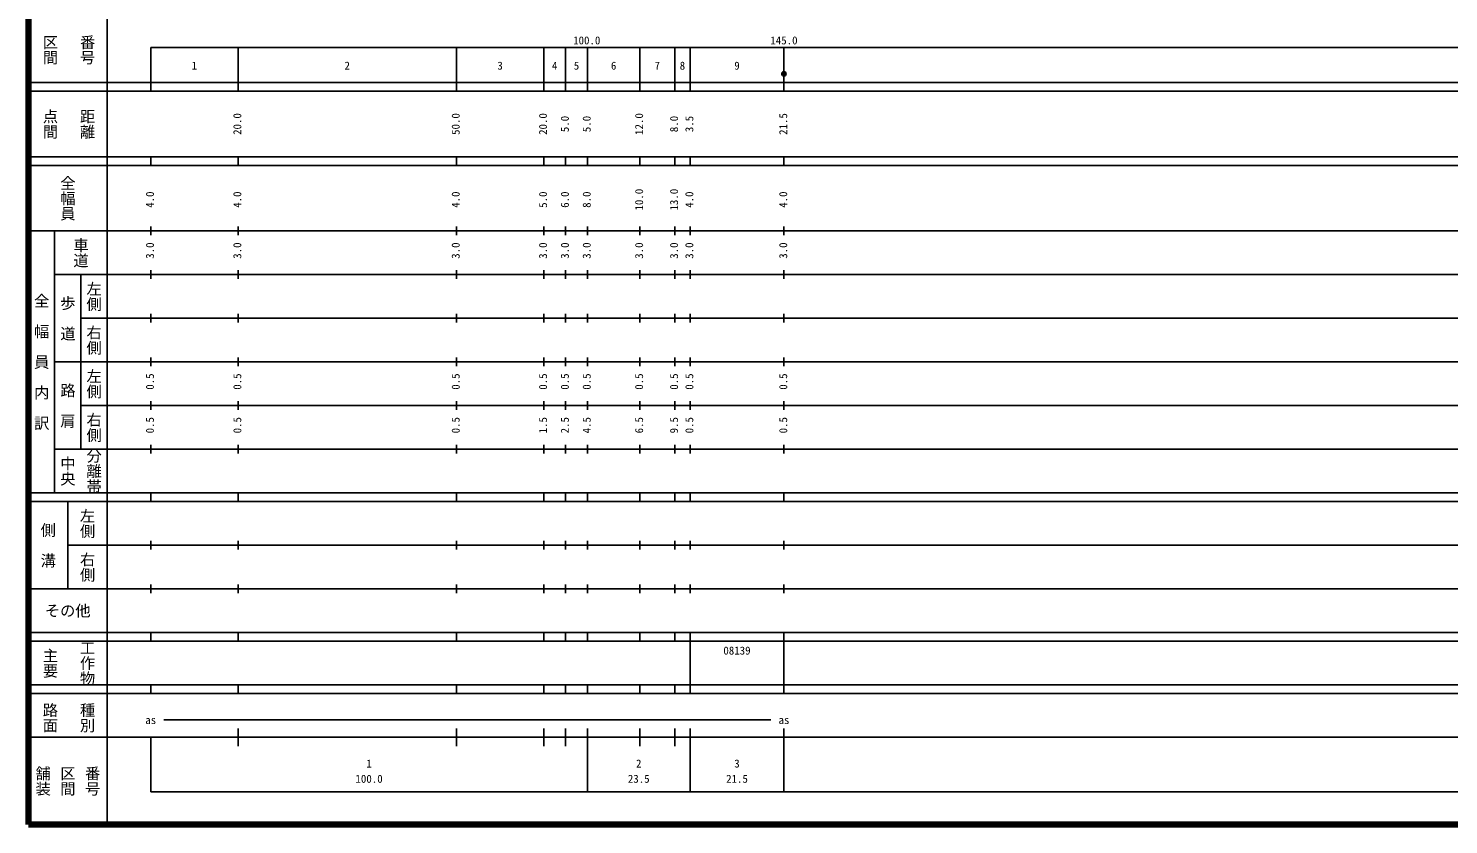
# Model space of a CAD drawing. Units: millimetres on the paper, enlarged 1000 times. Extents: x 40000 to 680000, y 20000 to 380000.
# Drawn here: x 40000 to 365183, y 20000 to 202409 of the extents above; entities that cross this region are included whole.
import ezdxf
from ezdxf.enums import TextEntityAlignment as Align

# ---------------------------------------------------------------- set-up
doc = ezdxf.new("R2010")
doc.units = ezdxf.units.MM
doc.header["$LTSCALE"] = 1000
doc.layers.add('M-TTL', color=2, linetype='Continuous', lineweight=140)
doc.layers.add('M-TTL-BAND', color=7, linetype='Continuous', lineweight=25)
doc.styles.add('@ＭＳ ゴシック', font='')
doc.styles.add('ＭＳ ゴシック', font='')
doc.styles.get('@ＭＳ ゴシック').set_extended_font_data('@MS Gothic')
doc.styles.get('ＭＳ ゴシック').set_extended_font_data('MS Gothic')

msp = doc.modelspace()

# ---------------------------------------------------------------- hatches: boundary and pattern name
at = {"layer": 'M-TTL-BAND'}
msp.add_hatch(color=256, dxfattribs=at).paths.add_polyline_path([(213495, 192002, 1), (212495, 192002, 1)])

# ---------------------------------------------------------------- linework, layer by layer
at = {"layer": 'M-TTL'}
for p, q in [((40000, 380000), (40000, 20000)), ((40000, 20000), (680000, 20000))]:
    msp.add_line(p, q, dxfattribs=at)
at = {"layer": 'M-TTL-BAND'}
for p, q in [((58000, 370000), (58000, 20000)), ((68000, 198000), (579000, 198000)), ((68000, 198000), (68000, 188000)), ((88000, 188000), (88000, 198000)), ((138000, 188000), (138000, 198000)), ((158000, 188000), (158000, 198000)), ((163000, 188000), (163000, 198000)), ((168000, 188000), (168000, 198000)), ((180000, 188000), (180000, 198000)), ((188000, 188000), (188000, 198000)), ((191500, 188000), (191500, 198000)), ((213000, 188000), (213000, 198000)), ((40000, 190000), (579000, 190000)), ((40000, 188000), (579000, 188000)), ((40000, 173000), (579000, 173000)), ((68000, 171000), (68000, 173000)), ((88000, 171000), (88000, 173000)), ((138000, 171000), (138000, 173000)), ((158000, 171000), (158000, 173000)), ((163000, 171000), (163000, 173000)), ((168000, 171000), (168000, 173000)), ((180000, 171000), (180000, 173000)), ((188000, 171000), (188000, 173000)), ((191500, 171000), (191500, 173000)), ((213000, 171000), (213000, 173000)), ((40000, 171000), (579000, 171000)), ((68000, 155000), (68000, 157000)), ((88000, 155000), (88000, 157000)), ((138000, 155000), (138000, 157000)), ((158000, 155000), (158000, 157000)), ((163000, 155000), (163000, 157000)), ((168000, 155000), (168000, 157000)), ((180000, 155000), (180000, 157000)), ((188000, 155000), (188000, 157000)), ((191500, 155000), (191500, 157000)), ((213000, 155000), (213000, 157000)), ((40000, 156000), (579000, 156000)), ((46000, 96000), (46000, 156000)), ((68000, 145000), (68000, 147000)), ((88000, 145000), (88000, 147000)), ((138000, 145000), (138000, 147000)), ((158000, 145000), (158000, 147000)), ((163000, 145000), (163000, 147000)), ((168000, 145000), (168000, 147000)), ((180000, 145000), (180000, 147000)), ((188000, 145000), (188000, 147000)), ((191500, 145000), (191500, 147000)), ((213000, 145000), (213000, 147000)), ((46000, 146000), (579000, 146000)), ((52000, 146000), (52000, 106000)), ((68000, 135000), (68000, 137000)), ((88000, 135000), (88000, 137000)), ((138000, 135000), (138000, 137000)), ((158000, 135000), (158000, 137000)), ((163000, 135000), (163000, 137000)), ((168000, 135000), (168000, 137000)), ((180000, 135000), (180000, 137000)), ((188000, 135000), (188000, 137000)), ((191500, 135000), (191500, 137000)), ((213000, 135000), (213000, 137000)), ((52000, 136000), (579000, 136000)), ((68000, 125000), (68000, 127000)), ((88000, 125000), (88000, 127000)), ((138000, 125000), (138000, 127000)), ((158000, 125000), (158000, 127000)), ((163000, 125000), (163000, 127000)), ((168000, 125000), (168000, 127000)), ((180000, 125000), (180000, 127000)), ((188000, 125000), (188000, 127000)), ((191500, 125000), (191500, 127000)), ((213000, 125000), (213000, 127000)), ((46000, 126000), (579000, 126000)), ((52000, 116000), (579000, 116000)), ((68000, 115000), (68000, 117000)), ((88000, 115000), (88000, 117000)), ((138000, 115000), (138000, 117000)), ((158000, 115000), (158000, 117000)), ((163000, 115000), (163000, 117000)), ((168000, 115000), (168000, 117000)), ((180000, 115000), (180000, 117000)), ((188000, 115000), (188000, 117000)), ((191500, 115000), (191500, 117000)), ((213000, 115000), (213000, 117000)), ((46000, 106000), (579000, 106000)), ((68000, 105000), (68000, 107000)), ((88000, 105000), (88000, 107000)), ((138000, 105000), (138000, 107000)), ((158000, 105000), (158000, 107000)), ((163000, 105000), (163000, 107000)), ((168000, 105000), (168000, 107000)), ((180000, 105000), (180000, 107000)), ((188000, 105000), (188000, 107000)), ((191500, 105000), (191500, 107000)), ((213000, 105000), (213000, 107000)), ((40000, 96000), (579000, 96000)), ((68000, 94000), (68000, 96000)), ((88000, 94000), (88000, 96000)), ((138000, 94000), (138000, 96000)), ((158000, 94000), (158000, 96000)), ((163000, 94000), (163000, 96000)), ((168000, 94000), (168000, 96000)), ((180000, 94000), (180000, 96000)), ((188000, 94000), (188000, 96000)), ((191500, 94000), (191500, 96000)), ((213000, 94000), (213000, 96000)), ((40000, 94000), (579000, 94000)), ((49000, 94000), (49000, 74000)), ((68000, 83000), (68000, 85000)), ((88000, 83000), (88000, 85000)), ((138000, 83000), (138000, 85000)), ((158000, 83000), (158000, 85000)), ((163000, 83000), (163000, 85000)), ((168000, 83000), (168000, 85000)), ((180000, 83000), (180000, 85000)), ((188000, 83000), (188000, 85000)), ((191500, 83000), (191500, 85000)), ((213000, 83000), (213000, 85000)), ((49000, 84000), (579000, 84000)), ((68000, 73000), (68000, 75000)), ((88000, 73000), (88000, 75000)), ((138000, 73000), (138000, 75000)), ((158000, 73000), (158000, 75000)), ((163000, 73000), (163000, 75000)), ((168000, 73000), (168000, 75000)), ((180000, 73000), (180000, 75000)), ((188000, 73000), (188000, 75000)), ((191500, 73000), (191500, 75000)), ((213000, 73000), (213000, 75000)), ((40000, 74000), (579000, 74000)), ((40000, 64000), (579000, 64000)), ((40000, 62000), (579000, 62000)), ((68000, 62000), (68000, 64000)), ((88000, 62000), (88000, 64000)), ((138000, 62000), (138000, 64000)), ((158000, 62000), (158000, 64000)), ((163000, 62000), (163000, 64000)), ((168000, 62000), (168000, 64000)), ((180000, 62000), (180000, 64000)), ((188000, 62000), (188000, 64000)), ((191500, 62000), (191500, 64000)), ((191500, 52000), (191500, 62000)), ((213000, 62000), (213000, 64000)), ((213000, 52000), (213000, 62000)), ((40000, 52000), (579000, 52000)), ((40000, 50000), (579000, 50000)), ((68000, 50000), (68000, 52000)), ((88000, 50000), (88000, 52000)), ((138000, 50000), (138000, 52000)), ((158000, 50000), (158000, 52000)), ((163000, 50000), (163000, 52000)), ((168000, 50000), (168000, 52000)), ((180000, 50000), (180000, 52000)), ((188000, 50000), (188000, 52000)), ((191500, 50000), (191500, 52000)), ((213000, 50000), (213000, 52000)), ((71000, 44000), (210000, 44000)), ((40000, 40000), (579000, 40000)), ((68000, 40000), (68000, 27500)), ((88000, 38000), (88000, 42000)), ((138000, 38000), (138000, 42000)), ((158000, 38000), (158000, 42000)), ((163000, 38000), (163000, 42000)), ((168000, 27500), (168000, 42000)), ((180000, 38000), (180000, 42000)), ((188000, 38000), (188000, 42000)), ((191500, 27500), (191500, 42000)), ((213000, 27500), (213000, 42000)), ((68000, 27500), (579000, 27500))]:
    msp.add_line(p, q, dxfattribs=at)
msp.add_circle((212995, 192002), 500, dxfattribs=at)

# ---------------------------------------------------------------- texts
at = {"layer": 'M-TTL-BAND', "style": '@ＭＳ ゴシック'}
for s, p in [('区間', (45000, 197500)), ('番号', (53500, 197500)), ('点間', (45000, 180500)), ('距離', (53500, 180500)), ('全幅員', (49000, 163500)), ('車道', (52000, 151000)), ('左側', (55000, 141000)), ('全\u3000幅\u3000員\u3000内\u3000訳', (43000, 126000)), ('歩\u3000道', (49000, 136000)), ('右側', (55000, 131000)), ('左側', (55000, 121000)), ('路\u3000肩', (49000, 116000)), ('右側', (55000, 111000)), ('中央', (49000, 101000)), ('分離帯', (55000, 101000)), ('左側', (53500, 89000)), ('側\u3000溝', (44500, 84000)), ('右側', (53500, 79000)), ('主要', (45000, 57000)), ('工作物', (53500, 57000)), ('路面', (45000, 44500)), ('種別', (53500, 44500)), ('舗装', (43333, 30000)), ('区間', (49000, 30000)), ('番号', (54667, 30000))]:
    msp.add_text(s, height=2566, rotation=270, dxfattribs=at).set_placement(p, align=Align.MIDDLE_CENTER)
at = {"layer": 'M-TTL-BAND', "style": 'ＭＳ ゴシック'}
for s, p in [('100.0', (167844, 198195)), ('145.0', (213000, 198195)), ('1', (78000, 192405)), ('2', (113000, 192405)), ('3', (148000, 192405)), ('4', (160500, 192405)), ('5', (165500, 192405)), ('6', (174000, 192405)), ('7', (184000, 192405)), ('8', (189750, 192405)), ('9', (202250, 192405)), ('as', (68000, 42500)), ('as', (213000, 42500)), ('1', (118000, 32523)), ('2', (179750, 32523)), ('3', (202250, 32523)), ('100.0', (118000, 29033)), ('23.5', (179750, 29033)), ('21.5', (202250, 29033))]:
    msp.add_text(s, height=1833, dxfattribs=at).set_placement(p, align=Align.BOTTOM_CENTER)
for s, p in [('20.0', (89292, 180500)), ('50.0', (139292, 180500)), ('20.0', (159292, 180500)), ('5.0', (164292, 180500)), ('5.0', (169292, 180500)), ('12.0', (181292, 180500)), ('8.0', (189292, 180500)), ('3.5', (192792, 180500)), ('21.5', (214292, 180500)), ('4.0', (69292, 163174)), ('4.0', (89292, 163174)), ('4.0', (139292, 163174)), ('5.0', (159292, 163174)), ('6.0', (164292, 163174)), ('8.0', (169292, 163174)), ('10.0', (181292, 163174)), ('13.0', (189292, 163174)), ('4.0', (192792, 163174)), ('4.0', (214292, 163174)), ('3.0', (69292, 151500)), ('3.0', (89292, 151500)), ('3.0', (139292, 151500)), ('3.0', (159292, 151500)), ('3.0', (164292, 151500)), ('3.0', (169292, 151500)), ('3.0', (181292, 151500)), ('3.0', (189292, 151500)), ('3.0', (192792, 151500)), ('3.0', (214292, 151500)), ('0.5', (69292, 121500)), ('0.5', (89292, 121500)), ('0.5', (139292, 121500)), ('0.5', (159292, 121500)), ('0.5', (164292, 121500)), ('0.5', (169292, 121500)), ('0.5', (181292, 121500)), ('0.5', (189292, 121500)), ('0.5', (192792, 121500)), ('0.5', (214292, 121500)), ('0.5', (69292, 111500)), ('0.5', (89292, 111500)), ('0.5', (139292, 111500)), ('1.5', (159292, 111500)), ('2.5', (164292, 111500)), ('4.5', (169292, 111500)), ('6.5', (181292, 111500)), ('9.5', (189292, 111500)), ('0.5', (192792, 111500)), ('0.5', (214292, 111500))]:
    msp.add_text(s, height=1833, rotation=90, dxfattribs=at).set_placement(p, align=Align.BOTTOM_CENTER)
msp.add_text('その他', height=2566, dxfattribs=at).set_placement((49000, 69000), align=Align.MIDDLE_CENTER)
msp.add_text('08139', height=1833, dxfattribs=at).set_placement((199125, 58405), align=Align.BOTTOM_LEFT)

doc.saveas('drawing.dxf')
